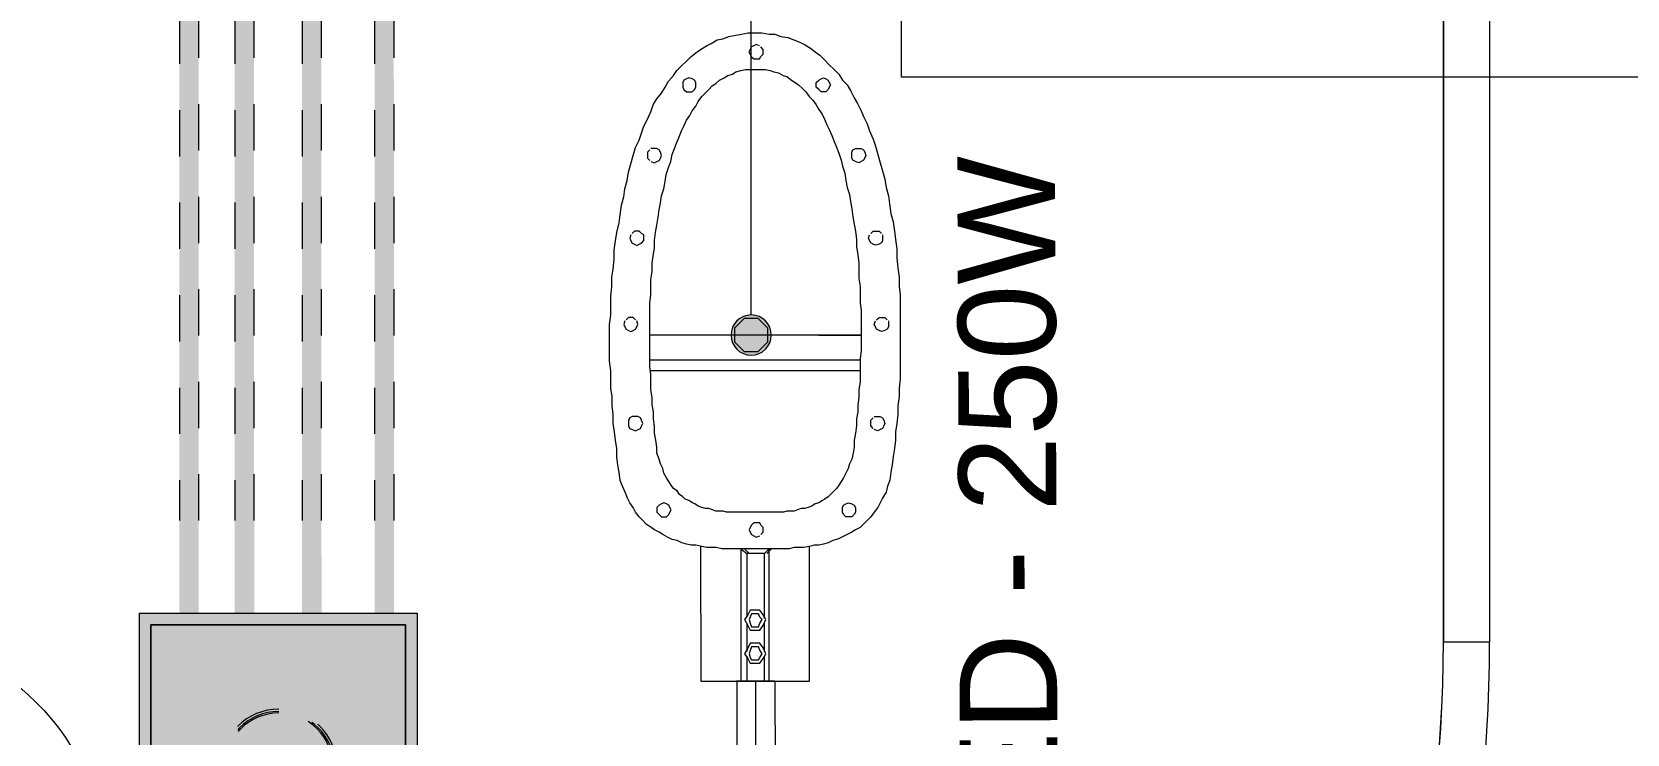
# Model space of a CAD drawing. Header units: metres. Extents: x -12 to 158, y -16 to 62.
# Drawn here: x 45.754 to 49.199, y 7.72 to 9.238 of the extents above; entities that cross this region are included whole.
import ezdxf

# ---------------------------------------------------------------- set-up
doc = ezdxf.new("R2010")
doc.units = ezdxf.units.M
doc.linetypes.add('Hidden', pattern=[0.007144, 0.004763, -0.002381])
doc.linetypes.add('Hidden 1_5', pattern=[0.0022, 0.0015, -0.0007])
for name, color, linetype, lineweight in [('A-DETL', 7, 'Continuous', 9), ('Dispositivos elétricos', 7, 'Continuous', 35), ('E-LITE-EQPM-IDEN', 7, 'Continuous', 9), ('E-POWR-CNDT', 7, 'Continuous', 18), ('G-ANNO-TEXT', 7, 'Continuous', 9)]:
    doc.layers.add(name, color=color, linetype=linetype, lineweight=lineweight)
doc.layers.add('BASE ELETRICO__dwg', color=7, linetype='Continuous', lineweight=9, true_color=0x767676)
doc.styles.add('Arial_2', font='arial.ttf', dxfattribs={"height": 0.210954})

# ---------------------------------------------------------------- blocks, each defined once
blk = doc.blocks.new('BASE ELETRICO__dwg-8227098-PLANTA BAIXA - PLANTA GERAL')
at = {"color": 252, "lineweight": 9, "true_color": 0x8e8e8e}
for p, q in [((47.6358, 23.3871), (47.6358, 7.92)), ((47.6358, 7.9191), (47.5358, 7.9191))]:
    blk.add_line(p, q, dxfattribs=at)
at = {"color": 252, "lineweight": 9, "true_color": 0x8e8e8e, "flags": 128}
blk.add_lwpolyline([(47.5358, 23.3689), (47.5358, 7.92)], close=True, dxfattribs=at)
at = {"color": 252, "lineweight": 9, "true_color": 0x8e8e8e}
for centre, radius, start, end in [((44.5385, 7.9191), 2.9973, 303.6073, 0.0179), ((44.5358, 7.92), 3, 303.6419, 360), ((44.5385, 7.9191), 3.0973, 303.7359, 0.0179)]:
    blk.add_arc(centre, radius, start, end, dxfattribs=at)
blk = doc.blocks.new('Caixa de Passagem no Passeio - Caixa de Passagem no Passeio 2-8198666-PLANTA BAIXA - PLANTA GERAL')
at = {"layer": 'Dispositivos elétricos', "linetype": 'Hidden 1_5', "lineweight": 9, "true_color": 0x82482d}
h = blk.add_hatch(color=27, dxfattribs=at)
h.paths.add_polyline_path([(0.275, -0.3), (0.3, -0.3), (0.3, 0.3), (-0.3, 0.3), (-0.3, -0.3), (0.1319, -0.3)])
h.paths.add_polyline_path([(0.1319, -0.275), (-0.275, -0.275), (-0.275, 0.275), (0.275, 0.275), (0.275, -0.275)])
at = {"layer": 'Dispositivos elétricos', "linetype": 'Hidden 1_5', "lineweight": 9, "true_color": 0x5a6266}
blk.add_hatch(color=251, dxfattribs=at).paths.add_polyline_path([(0.1319, -0.275), (0.275, -0.275), (0.275, 0.275), (-0.275, 0.275), (-0.275, -0.275), (-0.1443, -0.275)])
at = {"layer": 'Dispositivos elétricos', "lineweight": 9}
for p, q in [((-0.3, -0.3), (-0.3, 0.3)), ((-0.3, 0.3), (0.3, 0.3)), ((0.3, 0.3), (0.3, -0.3)), ((-0.275, -0.275), (-0.275, 0.275)), ((-0.275, 0.275), (0.275, 0.275)), ((-0.275, 0.275), (-0.275, -0.275)), ((0.275, 0.275), (-0.275, 0.275)), ((0.275, 0.275), (0.275, -0.275)), ((0.275, -0.275), (0.275, 0.275)), ((0.275, -0.275), (-0.275, -0.275)), ((-0.275, -0.275), (0.275, -0.275)), ((0.3, -0.3), (-0.3, -0.3))]:
    blk.add_line(p, q, dxfattribs=at)
blk = doc.blocks.new('PVC Corrugado Amarelo_Caixa de Octogonal 4x4 - PVC Corrugado Amarelo_Caixa de Octogonal 4x4-2829200-PLANTA BAIXA - PLANTA GERAL')
at = {"layer": 'Dispositivos elétricos', "linetype": 'Hidden 1_5', "lineweight": 9, "true_color": 0xffff00}
h = blk.add_hatch(color=2, dxfattribs=at)
h.paths.add_polyline_path([(0, -0.0435), (0.0148, -0.0405), (0.0253, -0.0349), (0.0358, -0.0242), (0.0377, -0.0217), (0.0423, -0.0093), (0.0435, 0), (0.0405, 0.0148), (0.0358, 0.0242), (0.0242, 0.0358), (0.0148, 0.0405), (0.0093, 0.0423), (-0.0082, 0.0424), (-0.0113, 0.042), (-0.0242, 0.0358), (-0.0358, 0.0242), (-0.0405, 0.0148), (-0.0424, 0.0082), (-0.0435, 0), (-0.0405, -0.0148), (-0.0346, -0.0258), (-0.0242, -0.0358), (-0.0217, -0.0377), (-0.0082, -0.0424)])
h.paths.add_polyline_path([(0.0148, -0.0358), (-0.0153, -0.0353), (-0.0358, -0.0142), (-0.0353, 0.0153), (-0.0148, 0.0358), (0.016, 0.0346), (0.0358, 0.0148), (0.0346, -0.016), (0.016, -0.0346)])
blk.add_hatch(color=2, dxfattribs=at).paths.add_polyline_path([(-0.0148, -0.0358), (0.0148, -0.0358), (0.0358, -0.0148), (0.0358, 0.0148), (0.0148, 0.0358), (-0.0148, 0.0358), (-0.0358, 0.0148), (-0.0358, -0.0148)])
at = {"layer": 'Dispositivos elétricos', "lineweight": 9}
for p, q in [((-0.0148, 0.0358), (-0.0358, 0.0148)), ((0.0148, 0.0358), (-0.0148, 0.0358)), ((0.0358, 0.0148), (0.0148, 0.0358)), ((-0.0358, 0.0148), (-0.0358, -0.0148)), ((0.0358, -0.0148), (0.0358, 0.0148)), ((-0.0358, -0.0148), (-0.0148, -0.0358)), ((0.0148, -0.0358), (0.0358, -0.0148)), ((-0.0148, -0.0358), (0.0148, -0.0358))]:
    blk.add_line(p, q, dxfattribs=at)
for start, end in [(360, 180), (180, 360)]:
    blk.add_arc((0, 0), 0.0435, start, end, dxfattribs=at)
blk = doc.blocks.new('Haste de aterramento - Haste de aterramento-V71-PLANTA BAIXA - PLANTA GERAL')
at = {"layer": 'A-DETL', "linetype": 'Hidden 1_5'}
blk.add_circle((0, 0), 0.025, dxfattribs=at)
for radius, start, end in [(0.125, 0, 180), (0.1199, 360, 180), (0.1167, 360, 180), (0.125, 180, 0), (0.1199, 180, 360), (0.1167, 180, 360)]:
    blk.add_arc((0.0006, -0.0013), radius, start, end, dxfattribs=at)
blk = doc.blocks.new('Tag de Luminárias de Teto 3 - Tag de Luminárias de Teto 3-3493737-PLANTA BAIXA - PLANTA GERAL')
at = {"layer": 'E-LITE-EQPM-IDEN'}
for p, q in [((-0.0105, -0.004361), (-0.0105, 0.004361)), ((0.0105, -0.004361), (-0.0105, -0.004361))]:
    blk.add_line(p, q, dxfattribs=at)

msp = doc.modelspace()

# ---------------------------------------------------------------- hatches: boundary and pattern name
at = {"layer": 'E-POWR-CNDT', "true_color": 0x353535}
h = msp.add_hatch(color=250, dxfattribs=at)
h.paths.add_polyline_path([(46.0722, 7.9818), (46.0931, 7.9818), (46.0931, 13.8691), (46.0722, 13.8691), (46.0722, 8.1)])
h.paths.add_polyline_path([(46.0901, 14.9091), (46.0931, 14.9091), (46.0931, 23.8706), (46.0722, 23.8706), (46.0738, 14.9091), (46.0877, 14.9091)])
h = msp.add_hatch(color=250, dxfattribs=at)
h.paths.add_polyline_path([(46.108, 7.9818), (46.1141, 7.9818), (46.1121, 13.8691), (46.0931, 13.8691), (46.0931, 7.9818), (46.1036, 7.9818)])
h.paths.add_polyline_path([(46.1094, 14.9091), (46.1141, 14.9091), (46.1134, 23.8706), (46.0931, 23.8706), (46.0931, 14.9091), (46.108, 14.9091)])
h = msp.add_hatch(color=250, dxfattribs=at)
h.paths.add_polyline_path([(46.1928, 7.9818), (46.213, 7.9818), (46.213, 13.8691), (46.192, 13.8691), (46.192, 7.9818)])
h.paths.add_polyline_path([(46.192, 14.9091), (46.213, 14.9091), (46.213, 23.8706), (46.192, 23.8706), (46.192, 15.0052)])
h = msp.add_hatch(color=250, dxfattribs=at)
h.paths.add_polyline_path([(46.2332, 7.9818), (46.2339, 7.9818), (46.2319, 13.8691), (46.213, 13.8691), (46.213, 7.9818), (46.2311, 7.9818)])
h.paths.add_polyline_path([(46.2339, 14.9091), (46.2332, 23.8706), (46.213, 23.8706), (46.213, 14.9091), (46.2336, 14.9091)])
h = msp.add_hatch(color=250, dxfattribs=at)
h.paths.add_polyline_path([(46.3374, 7.9818), (46.3584, 7.9818), (46.3584, 13.8691), (46.3374, 13.8691), (46.3374, 8.1)])
h.paths.add_polyline_path([(46.3374, 14.9091), (46.3584, 14.9091), (46.3584, 23.8706), (46.3374, 23.8706), (46.3374, 15.0052)])
h = msp.add_hatch(color=250, dxfattribs=at)
h.paths.add_polyline_path([(46.3793, 7.9818), (46.3773, 13.8691), (46.3584, 13.8691), (46.3584, 7.9818), (46.3786, 7.9818)])
h.paths.add_polyline_path([(46.3793, 14.9091), (46.3786, 23.8706), (46.3584, 23.8706), (46.3584, 14.9091), (46.379, 14.9091)])
h = msp.add_hatch(color=250, dxfattribs=at)
h.paths.add_polyline_path([(46.494, 7.9818), (46.5149, 7.9818), (46.5149, 13.8691), (46.494, 13.8691), (46.494, 8.1)])
h.paths.add_polyline_path([(46.5149, 14.9091), (46.5149, 23.8706), (46.494, 23.8706), (46.4956, 14.9091), (46.5119, 14.9091)])
h = msp.add_hatch(color=250, dxfattribs=at)
h.paths.add_polyline_path([(46.5359, 7.9818), (46.5338, 13.8691), (46.5149, 13.8691), (46.5149, 7.9818), (46.5352, 7.9818)])
h.paths.add_polyline_path([(46.5173, 14.9091), (46.5359, 14.9091), (46.5351, 23.8706), (46.5149, 23.8706), (46.5149, 14.9091)])

# ---------------------------------------------------------------- linework, layer by layer
at = {"layer": 'A-DETL'}
for p, q in [((47.2872, 9.2335), (47.3, 9.2361)), ((47.3, 9.2361), (47.3153, 9.2361)), ((47.3153, 9.2361), (47.3306, 9.2361)), ((47.3306, 9.2361), (47.3459, 9.2335)), ((47.1877, 9.1927), (47.1979, 9.2003)), ((47.1979, 9.2003), (47.2106, 9.208)), ((47.2106, 9.208), (47.2208, 9.2131)), ((47.2208, 9.2131), (47.2336, 9.2208)), ((47.2336, 9.2208), (47.2464, 9.2233)), ((47.2464, 9.2233), (47.2591, 9.2284)), ((47.2591, 9.2284), (47.2744, 9.231)), ((47.2744, 9.231), (47.2872, 9.2335)), ((47.3051, 9.2004), (47.3025, 9.1953)), ((47.3076, 9.2055), (47.3051, 9.2004)), ((47.3127, 9.208), (47.3076, 9.2055)), ((47.3178, 9.2106), (47.3127, 9.208)), ((47.3255, 9.208), (47.3178, 9.2106)), ((47.3331, 9.2004), (47.328, 9.2055)), ((47.3331, 9.1953), (47.3331, 9.2004)), ((47.3459, 9.2335), (47.3587, 9.2335)), ((47.3587, 9.2335), (47.3714, 9.2284)), ((47.3714, 9.2284), (47.3867, 9.2259)), ((47.3867, 9.2259), (47.3995, 9.2208)), ((47.3995, 9.2208), (47.4123, 9.2157)), ((47.4123, 9.2157), (47.4225, 9.2106)), ((47.4225, 9.2106), (47.4352, 9.2029)), ((47.4352, 9.2029), (47.4454, 9.1953)), ((47.1571, 9.1646), (47.1673, 9.1748)), ((47.1673, 9.1748), (47.1775, 9.185)), ((47.1775, 9.185), (47.1877, 9.1927)), ((47.3025, 9.1953), (47.3051, 9.1901)), ((47.3051, 9.1901), (47.3076, 9.185)), ((47.3076, 9.185), (47.3127, 9.1799)), ((47.3127, 9.1799), (47.3178, 9.1799)), ((47.3178, 9.1799), (47.3255, 9.1799)), ((47.3255, 9.1799), (47.328, 9.185)), ((47.328, 9.185), (47.3331, 9.1902)), ((47.3331, 9.1902), (47.3331, 9.1953)), ((47.4454, 9.1953), (47.4556, 9.1876)), ((47.4556, 9.1876), (47.4659, 9.1774)), ((47.4659, 9.1774), (47.4761, 9.1672)), ((47.4761, 9.1672), (47.4863, 9.157)), ((47.1213, 9.1186), (47.129, 9.1314)), ((47.129, 9.1314), (47.1392, 9.1442)), ((47.1392, 9.1442), (47.1469, 9.1544)), ((47.1469, 9.1544), (47.1571, 9.1646)), ((47.1622, 9.134), (47.1596, 9.1289)), ((47.1673, 9.1365), (47.1622, 9.134)), ((47.1724, 9.1391), (47.1673, 9.1365)), ((47.18, 9.1365), (47.1724, 9.1391)), ((47.1851, 9.134), (47.18, 9.1365)), ((47.1877, 9.1289), (47.1851, 9.134)), ((47.2311, 9.1263), (47.2387, 9.134)), ((47.2387, 9.134), (47.2489, 9.1391)), ((47.2489, 9.1391), (47.2566, 9.1442)), ((47.2566, 9.1442), (47.2668, 9.1468)), ((47.2668, 9.1468), (47.2745, 9.1519)), ((47.2745, 9.1519), (47.2847, 9.1544)), ((47.2847, 9.1544), (47.2949, 9.157)), ((47.2949, 9.157), (47.3051, 9.157)), ((47.3051, 9.157), (47.3153, 9.157)), ((47.3153, 9.157), (47.3255, 9.157)), ((47.3255, 9.157), (47.3383, 9.157)), ((47.3383, 9.157), (47.3485, 9.1544)), ((47.3485, 9.1544), (47.3561, 9.1519)), ((47.3561, 9.1519), (47.3663, 9.1493)), ((47.3663, 9.1493), (47.3765, 9.1442)), ((47.3765, 9.1442), (47.3842, 9.1417)), ((47.3842, 9.1417), (47.3944, 9.134)), ((47.3944, 9.134), (47.4021, 9.1289)), ((47.448, 9.1289), (47.4531, 9.134)), ((47.4531, 9.134), (47.4582, 9.1366)), ((47.4582, 9.1366), (47.4633, 9.1391)), ((47.4633, 9.1391), (47.4684, 9.1366)), ((47.4684, 9.1366), (47.4735, 9.134)), ((47.4735, 9.134), (47.4761, 9.1289)), ((47.4863, 9.157), (47.4965, 9.1468)), ((47.4965, 9.1468), (47.5042, 9.1341)), ((47.5042, 9.1341), (47.5144, 9.1239)), ((47.1035, 9.0931), (47.1137, 9.1059)), ((47.1137, 9.1059), (47.1213, 9.1186)), ((47.1596, 9.1289), (47.1596, 9.1238)), ((47.1596, 9.1238), (47.1596, 9.1186)), ((47.1596, 9.1186), (47.1622, 9.1135)), ((47.1622, 9.1135), (47.1673, 9.1084)), ((47.1673, 9.1084), (47.1724, 9.1084)), ((47.1724, 9.1084), (47.18, 9.1084)), ((47.18, 9.1084), (47.1851, 9.1136)), ((47.1851, 9.1136), (47.1877, 9.1187)), ((47.1877, 9.1238), (47.1877, 9.1289)), ((47.1877, 9.1187), (47.1877, 9.1238)), ((47.1928, 9.088), (47.2005, 9.0982)), ((47.2005, 9.0982), (47.2081, 9.1059)), ((47.2081, 9.1059), (47.2158, 9.1136)), ((47.2158, 9.1136), (47.2234, 9.1212)), ((47.2234, 9.1212), (47.2311, 9.1263)), ((47.4021, 9.1289), (47.4097, 9.1238)), ((47.4097, 9.1238), (47.4174, 9.1162)), ((47.4174, 9.1162), (47.425, 9.1085)), ((47.425, 9.1085), (47.4327, 9.0983)), ((47.4327, 9.0983), (47.4404, 9.0907)), ((47.448, 9.1238), (47.448, 9.1289)), ((47.448, 9.1187), (47.448, 9.1238)), ((47.4531, 9.1136), (47.448, 9.1187)), ((47.4582, 9.1085), (47.4531, 9.1136)), ((47.4633, 9.1085), (47.4582, 9.1085)), ((47.4684, 9.1085), (47.4633, 9.1085)), ((47.4735, 9.1136), (47.4684, 9.1085)), ((47.4761, 9.1187), (47.4735, 9.1136)), ((47.4761, 9.1289), (47.4786, 9.1238)), ((47.4786, 9.1238), (47.4761, 9.1187)), ((47.5144, 9.1239), (47.522, 9.1111)), ((47.522, 9.1111), (47.5297, 9.0958)), ((47.0831, 9.0497), (47.0907, 9.065)), ((47.0907, 9.065), (47.0958, 9.0803)), ((47.0958, 9.0803), (47.1035, 9.0931)), ((47.175, 9.0574), (47.1801, 9.0676)), ((47.1801, 9.0676), (47.1877, 9.0778)), ((47.1877, 9.0778), (47.1928, 9.088)), ((47.4404, 9.0907), (47.448, 9.0804)), ((47.448, 9.0804), (47.4531, 9.0702)), ((47.4531, 9.0702), (47.4608, 9.06)), ((47.5297, 9.0958), (47.5373, 9.083)), ((47.5373, 9.083), (47.545, 9.0677)), ((47.545, 9.0677), (47.5501, 9.055)), ((47.0703, 9.0191), (47.0754, 9.0344)), ((47.0754, 9.0344), (47.0831, 9.0497)), ((47.1571, 9.0242), (47.1622, 9.0344)), ((47.1622, 9.0344), (47.1673, 9.0472)), ((47.1673, 9.0472), (47.175, 9.0574)), ((47.4608, 9.06), (47.4659, 9.0498)), ((47.4659, 9.0498), (47.471, 9.0371)), ((47.471, 9.0371), (47.4761, 9.0269)), ((47.5501, 9.055), (47.5578, 9.0396)), ((47.5578, 9.0396), (47.5629, 9.0243)), ((47.0576, 8.9885), (47.0652, 9.0038)), ((47.0652, 9.0038), (47.0703, 9.0191)), ((47.1418, 8.9859), (47.1469, 8.9987)), ((47.1469, 8.9987), (47.152, 9.0115)), ((47.152, 9.0115), (47.1571, 9.0242)), ((47.4761, 9.0269), (47.4812, 9.0141)), ((47.4812, 9.0141), (47.4863, 9.0013)), ((47.4863, 9.0013), (47.4914, 8.9886)), ((47.5629, 9.0243), (47.5705, 9.0065)), ((47.5705, 9.0065), (47.5757, 8.9912)), ((47.0474, 8.9527), (47.0525, 8.9706)), ((47.0525, 8.9706), (47.0576, 8.9885)), ((47.0882, 8.9834), (47.0831, 8.9783)), ((47.0831, 8.9783), (47.0831, 8.9706)), ((47.0831, 8.9706), (47.0831, 8.9655)), ((47.0831, 8.9655), (47.0882, 8.9604)), ((47.0984, 8.9859), (47.0908, 8.9859)), ((47.1035, 8.9859), (47.0984, 8.9859)), ((47.1086, 8.9834), (47.1035, 8.9859)), ((47.1035, 8.9579), (47.1086, 8.9604)), ((47.1112, 8.9783), (47.1086, 8.9834)), ((47.1086, 8.9604), (47.1112, 8.9655)), ((47.1137, 8.9706), (47.1112, 8.9783)), ((47.1112, 8.9655), (47.1137, 8.9706)), ((47.1341, 8.9579), (47.1367, 8.9732)), ((47.1367, 8.9732), (47.1418, 8.9859)), ((47.4914, 8.9886), (47.4965, 8.9758)), ((47.4965, 8.9758), (47.5016, 8.9605)), ((47.5016, 8.9605), (47.5042, 8.9478)), ((47.5246, 8.9784), (47.5272, 8.9835)), ((47.5246, 8.9707), (47.5246, 8.9784)), ((47.5246, 8.9656), (47.5246, 8.9707)), ((47.5272, 8.9605), (47.5246, 8.9656)), ((47.5272, 8.9835), (47.5323, 8.986)), ((47.5323, 8.958), (47.5272, 8.9605)), ((47.5323, 8.986), (47.5399, 8.986)), ((47.5399, 8.986), (47.545, 8.986)), ((47.545, 8.986), (47.5501, 8.9835)), ((47.5501, 8.9605), (47.545, 8.958)), ((47.5501, 8.9835), (47.5527, 8.9784)), ((47.5527, 8.9656), (47.5501, 8.9605)), ((47.5527, 8.9784), (47.5552, 8.9707)), ((47.5552, 8.9707), (47.5527, 8.9656)), ((47.5757, 8.9912), (47.5808, 8.9733)), ((47.5808, 8.9733), (47.5859, 8.9554)), ((47.0397, 8.917), (47.0423, 8.9349)), ((47.0423, 8.9349), (47.0474, 8.9527)), ((47.0908, 8.9578), (47.0984, 8.9553)), ((47.0984, 8.9553), (47.1035, 8.9579)), ((47.1214, 8.9145), (47.1239, 8.9298)), ((47.1239, 8.9298), (47.129, 8.9451)), ((47.129, 8.9451), (47.1341, 8.9579)), ((47.5042, 8.9478), (47.5093, 8.9324)), ((47.5093, 8.9324), (47.5119, 8.9171)), ((47.5399, 8.9554), (47.5323, 8.958)), ((47.545, 8.958), (47.5399, 8.9554)), ((47.5859, 8.9554), (47.591, 8.9376)), ((47.591, 8.9376), (47.5961, 8.9197)), ((47.0321, 8.8813), (47.0346, 8.8991)), ((47.0346, 8.8991), (47.0397, 8.917)), ((47.1138, 8.8838), (47.1189, 8.8992)), ((47.1189, 8.8992), (47.1214, 8.9145)), ((47.5119, 8.9171), (47.5144, 8.9018)), ((47.5144, 8.9018), (47.5195, 8.8865)), ((47.5961, 8.9197), (47.5986, 8.9018)), ((47.5986, 8.9018), (47.6038, 8.884)), ((47.0244, 8.843), (47.027, 8.8634)), ((47.027, 8.8634), (47.0321, 8.8813)), ((47.1087, 8.8532), (47.1112, 8.8685)), ((47.1112, 8.8685), (47.1138, 8.8838)), ((47.5195, 8.8865), (47.5221, 8.8712)), ((47.5221, 8.8712), (47.5246, 8.8559)), ((47.5246, 8.8559), (47.5272, 8.838)), ((47.6038, 8.884), (47.6063, 8.8661)), ((47.6063, 8.8661), (47.6089, 8.8457)), ((47.0168, 8.8047), (47.0219, 8.8251)), ((47.0219, 8.8251), (47.0244, 8.843)), ((47.1036, 8.82), (47.1061, 8.8379)), ((47.1061, 8.8379), (47.1087, 8.8532)), ((47.5272, 8.838), (47.5298, 8.8227)), ((47.5298, 8.8227), (47.5323, 8.8074)), ((47.6089, 8.8457), (47.614, 8.8278)), ((47.614, 8.8278), (47.6165, 8.8074)), ((47.0117, 8.7664), (47.0142, 8.7868)), ((47.0142, 8.7868), (47.0168, 8.8047)), ((47.0474, 8.7996), (47.0449, 8.7919)), ((47.0449, 8.7919), (47.0474, 8.7868)), ((47.0474, 8.7868), (47.05, 8.7817)), ((47.0551, 8.8073), (47.05, 8.8022)), ((47.0602, 8.8073), (47.0551, 8.8073)), ((47.0653, 8.8073), (47.0602, 8.8073)), ((47.0704, 8.8022), (47.0653, 8.8073)), ((47.0755, 8.7996), (47.0704, 8.8022)), ((47.0704, 8.7817), (47.0755, 8.7869)), ((47.0755, 8.792), (47.0755, 8.7996)), ((47.0755, 8.7869), (47.0755, 8.792)), ((47.0985, 8.7869), (47.101, 8.8047)), ((47.0985, 8.7715), (47.0985, 8.7869)), ((47.101, 8.8047), (47.1036, 8.82)), ((47.5323, 8.8074), (47.5349, 8.7895)), ((47.5349, 8.7895), (47.5349, 8.7742)), ((47.5604, 8.7921), (47.5629, 8.7997)), ((47.5629, 8.787), (47.5604, 8.7921)), ((47.5655, 8.7819), (47.5629, 8.787)), ((47.5655, 8.8023), (47.5706, 8.8074)), ((47.5706, 8.8074), (47.5757, 8.8074)), ((47.5757, 8.8074), (47.5834, 8.8074)), ((47.5834, 8.8074), (47.5885, 8.8023)), ((47.591, 8.787), (47.5885, 8.7819)), ((47.591, 8.7998), (47.591, 8.7921)), ((47.591, 8.7921), (47.591, 8.787)), ((47.6165, 8.8074), (47.6191, 8.7896)), ((47.6191, 8.7896), (47.6216, 8.7691)), ((47.0117, 8.746), (47.0117, 8.7664)), ((47.05, 8.7817), (47.0551, 8.7792)), ((47.0551, 8.7792), (47.0602, 8.7766)), ((47.0602, 8.7766), (47.0653, 8.7792)), ((47.0653, 8.7792), (47.0704, 8.7817)), ((47.0934, 8.7384), (47.0959, 8.7537)), ((47.0959, 8.7537), (47.0985, 8.7715)), ((47.5349, 8.7742), (47.5374, 8.7564)), ((47.5374, 8.7564), (47.54, 8.7385)), ((47.5706, 8.7793), (47.5655, 8.7819)), ((47.5757, 8.7768), (47.5706, 8.7793)), ((47.5834, 8.7793), (47.5757, 8.7768)), ((47.5885, 8.7819), (47.5834, 8.7793)), ((47.6216, 8.7691), (47.6217, 8.7487)), ((47.0066, 8.7077), (47.0092, 8.7256)), ((47.0092, 8.7256), (47.0117, 8.746)), ((47.0908, 8.7026), (47.0934, 8.7205)), ((47.0934, 8.7205), (47.0934, 8.7384)), ((47.54, 8.7385), (47.54, 8.7206)), ((47.54, 8.7206), (47.54, 8.7053)), ((47.6217, 8.7487), (47.6242, 8.7283)), ((47.6242, 8.7283), (47.6268, 8.7079)), ((47.0041, 8.6669), (47.0066, 8.6873)), ((47.0066, 8.6873), (47.0066, 8.7077)), ((47.0908, 8.6848), (47.0908, 8.7026)), ((47.0908, 8.6695), (47.0908, 8.6848)), ((47.54, 8.7053), (47.5426, 8.6875)), ((47.5426, 8.6875), (47.5426, 8.6696)), ((47.6268, 8.7079), (47.6268, 8.6875)), ((47.6268, 8.6875), (47.6293, 8.6696)), ((47.0041, 8.6465), (47.0041, 8.6669)), ((47.0883, 8.6516), (47.0908, 8.6695)), ((47.0883, 8.6337), (47.0883, 8.6516)), ((47.5426, 8.6696), (47.5426, 8.6517)), ((47.5426, 8.6517), (47.5451, 8.6364)), ((47.6293, 8.6696), (47.6293, 8.6492)), ((47.6293, 8.6492), (47.6293, 8.6288)), ((47.0015, 8.6056), (47.0041, 8.6261)), ((47.0041, 8.6261), (47.0041, 8.6465)), ((47.0424, 8.621), (47.0373, 8.6159)), ((47.0475, 8.621), (47.0424, 8.621)), ((47.0526, 8.621), (47.0475, 8.621)), ((47.0577, 8.6159), (47.0526, 8.621)), ((47.0883, 8.6159), (47.0883, 8.6337)), ((47.0883, 8.6006), (47.0883, 8.6159)), ((47.5451, 8.6364), (47.5451, 8.6185)), ((47.5451, 8.6185), (47.5451, 8.6007)), ((47.5783, 8.616), (47.5834, 8.6211)), ((47.5834, 8.6211), (47.5885, 8.6211)), ((47.5885, 8.6211), (47.5962, 8.6211)), ((47.5962, 8.6211), (47.6013, 8.616)), ((47.6293, 8.6288), (47.6294, 8.6084)), ((47.0015, 8.5878), (47.0015, 8.6056)), ((47.0015, 8.5674), (47.0015, 8.5878)), ((47.0347, 8.6133), (47.0322, 8.6056)), ((47.0322, 8.6056), (47.0347, 8.6005)), ((47.0347, 8.6005), (47.0373, 8.5954)), ((47.0373, 8.5954), (47.0424, 8.5929)), ((47.0424, 8.5929), (47.0475, 8.5903)), ((47.0475, 8.5903), (47.0526, 8.5929)), ((47.0526, 8.5929), (47.0577, 8.5954)), ((47.0577, 8.5954), (47.0602, 8.6005)), ((47.0628, 8.6057), (47.0602, 8.6133)), ((47.0602, 8.6005), (47.0628, 8.6057)), ((47.0883, 8.5827), (47.0883, 8.6006)), ((47.5426, 8.5828), (47.0883, 8.5827)), ((47.0883, 8.5648), (47.0883, 8.5827)), ((47.4533, 8.5828), (47.5451, 8.5828)), ((47.5451, 8.6007), (47.5451, 8.5828)), ((47.5451, 8.5828), (47.5451, 8.565)), ((47.5732, 8.6058), (47.5758, 8.6135)), ((47.5758, 8.6007), (47.5732, 8.6058)), ((47.5783, 8.5956), (47.5758, 8.6007)), ((47.5834, 8.593), (47.5783, 8.5956)), ((47.5885, 8.5905), (47.5834, 8.593)), ((47.5962, 8.593), (47.5885, 8.5905)), ((47.6013, 8.5956), (47.5962, 8.593)), ((47.6038, 8.6007), (47.6013, 8.5956)), ((47.6038, 8.6135), (47.6038, 8.6058)), ((47.6038, 8.6058), (47.6038, 8.6007)), ((47.6294, 8.6084), (47.6294, 8.5879)), ((47.6294, 8.5879), (47.6294, 8.5675)), ((47.0016, 8.5469), (47.0015, 8.5674)), ((47.0016, 8.5265), (47.0016, 8.5469)), ((47.0883, 8.547), (47.0883, 8.5648)), ((47.0883, 8.5316), (47.0883, 8.547)), ((47.5451, 8.5496), (47.5426, 8.5318)), ((47.5451, 8.565), (47.5451, 8.5496)), ((47.6294, 8.5675), (47.6294, 8.5471)), ((47.6294, 8.5471), (47.6294, 8.5267)), ((47.0041, 8.5061), (47.0016, 8.5265)), ((47.0883, 8.5138), (47.0883, 8.5316)), ((47.0883, 8.5291), (47.5426, 8.5292)), ((47.0909, 8.4985), (47.0883, 8.5138)), ((47.5426, 8.5318), (47.5426, 8.5139)), ((47.5426, 8.5139), (47.5426, 8.4986)), ((47.6294, 8.5267), (47.6294, 8.5088)), ((47.0041, 8.4882), (47.0041, 8.5061)), ((47.0041, 8.4678), (47.0041, 8.4882)), ((47.0909, 8.5061), (47.5426, 8.5063)), ((47.0909, 8.4806), (47.0909, 8.4985)), ((47.0909, 8.4653), (47.0909, 8.4806)), ((47.5426, 8.4807), (47.5401, 8.4654)), ((47.5426, 8.4986), (47.5426, 8.4807)), ((47.6294, 8.4884), (47.6268, 8.468)), ((47.6294, 8.5088), (47.6294, 8.4884)), ((47.0067, 8.45), (47.0041, 8.4678)), ((47.0067, 8.4295), (47.0067, 8.45)), ((47.0935, 8.4474), (47.0909, 8.4653)), ((47.0935, 8.4321), (47.0935, 8.4474)), ((47.5401, 8.4476), (47.5375, 8.4322)), ((47.5401, 8.4654), (47.5401, 8.4476)), ((47.6268, 8.4501), (47.6243, 8.4297)), ((47.6268, 8.468), (47.6268, 8.4501)), ((47.0092, 8.4117), (47.0067, 8.4295)), ((47.0093, 8.3913), (47.0092, 8.4117)), ((47.096, 8.4168), (47.0935, 8.4321)), ((47.096, 8.4015), (47.096, 8.4168)), ((47.5375, 8.4169), (47.535, 8.4016)), ((47.5375, 8.4322), (47.5375, 8.4169)), ((47.6243, 8.4119), (47.6218, 8.3914)), ((47.6243, 8.4297), (47.6243, 8.4119)), ((47.0118, 8.3734), (47.0093, 8.3913)), ((47.0144, 8.3555), (47.0118, 8.3734)), ((47.045, 8.404), (47.0424, 8.3989)), ((47.0424, 8.3989), (47.0424, 8.3913)), ((47.0424, 8.3913), (47.0424, 8.3862)), ((47.0424, 8.3862), (47.045, 8.3811)), ((47.0501, 8.4066), (47.045, 8.404)), ((47.045, 8.3811), (47.0501, 8.3785)), ((47.0577, 8.4066), (47.0501, 8.4066)), ((47.0501, 8.3785), (47.0577, 8.376)), ((47.0628, 8.4066), (47.0577, 8.4066)), ((47.0577, 8.376), (47.0629, 8.3785)), ((47.0679, 8.404), (47.0628, 8.4066)), ((47.0629, 8.3785), (47.068, 8.3811)), ((47.0705, 8.3989), (47.0679, 8.404)), ((47.068, 8.3811), (47.0705, 8.3862)), ((47.0731, 8.3913), (47.0705, 8.3989)), ((47.0705, 8.3862), (47.0731, 8.3913)), ((47.0986, 8.3862), (47.096, 8.4015)), ((47.0986, 8.3709), (47.0986, 8.3862)), ((47.535, 8.3863), (47.5324, 8.371)), ((47.535, 8.4016), (47.535, 8.3863)), ((47.5656, 8.3991), (47.5707, 8.4042)), ((47.5656, 8.3914), (47.5656, 8.3991)), ((47.5656, 8.3863), (47.5656, 8.3914)), ((47.5707, 8.3812), (47.5656, 8.3863)), ((47.5733, 8.4067), (47.5809, 8.4067)), ((47.5809, 8.3761), (47.5733, 8.3787)), ((47.5809, 8.4067), (47.586, 8.4067)), ((47.586, 8.3787), (47.5809, 8.3761)), ((47.586, 8.4067), (47.5911, 8.4042)), ((47.5911, 8.3812), (47.586, 8.3787)), ((47.5911, 8.4042), (47.5937, 8.3991)), ((47.5937, 8.3863), (47.5911, 8.3812)), ((47.5937, 8.3991), (47.5962, 8.3914)), ((47.5962, 8.3914), (47.5937, 8.3863)), ((47.6218, 8.3914), (47.6192, 8.3736)), ((47.6192, 8.3736), (47.6192, 8.3557)), ((47.0169, 8.3377), (47.0144, 8.3555)), ((47.1011, 8.3556), (47.0986, 8.3709)), ((47.1037, 8.3402), (47.1011, 8.3556)), ((47.1037, 8.3275), (47.1037, 8.3402)), ((47.5299, 8.3404), (47.5273, 8.3276)), ((47.5324, 8.371), (47.5299, 8.3557)), ((47.5299, 8.3557), (47.5299, 8.3404)), ((47.6192, 8.3557), (47.6167, 8.3378)), ((47.0169, 8.3198), (47.0169, 8.3377)), ((47.0195, 8.3019), (47.0169, 8.3198)), ((47.1088, 8.3147), (47.1037, 8.3275)), ((47.1114, 8.3045), (47.1088, 8.3147)), ((47.1165, 8.2943), (47.1114, 8.3045)), ((47.5197, 8.3046), (47.5171, 8.2944)), ((47.5248, 8.3148), (47.5197, 8.3046)), ((47.5273, 8.3276), (47.5248, 8.3148)), ((47.6141, 8.32), (47.6116, 8.3021)), ((47.6167, 8.3378), (47.6141, 8.32)), ((47.022, 8.2866), (47.0195, 8.3019)), ((47.0246, 8.2688), (47.022, 8.2866)), ((47.119, 8.2841), (47.1165, 8.2943)), ((47.1241, 8.2739), (47.119, 8.2841)), ((47.1292, 8.2662), (47.1241, 8.2739)), ((47.5069, 8.274), (47.5018, 8.2663)), ((47.512, 8.2842), (47.5069, 8.274)), ((47.5171, 8.2944), (47.512, 8.2842)), ((47.609, 8.2868), (47.6065, 8.2689)), ((47.6116, 8.3021), (47.609, 8.2868)), ((47.0297, 8.256), (47.0246, 8.2688)), ((47.0348, 8.2432), (47.0297, 8.256)), ((47.0399, 8.2305), (47.0348, 8.2432)), ((47.1343, 8.2586), (47.1292, 8.2662)), ((47.1395, 8.2509), (47.1343, 8.2586)), ((47.1471, 8.2458), (47.1395, 8.2509)), ((47.1522, 8.2382), (47.1471, 8.2458)), ((47.1599, 8.2331), (47.1522, 8.2382)), ((47.4789, 8.2383), (47.4738, 8.2332)), ((47.4865, 8.2459), (47.4789, 8.2383)), ((47.4916, 8.251), (47.4865, 8.2459)), ((47.4967, 8.2587), (47.4916, 8.251)), ((47.5018, 8.2663), (47.4967, 8.2587)), ((47.5988, 8.2434), (47.5912, 8.2306)), ((47.6014, 8.2562), (47.5988, 8.2434)), ((47.6065, 8.2689), (47.6014, 8.2562)), ((47.045, 8.2203), (47.0399, 8.2305)), ((47.0527, 8.2101), (47.045, 8.2203)), ((47.0578, 8.1999), (47.0527, 8.2101)), ((47.1088, 8.2152), (47.1037, 8.2101)), ((47.1037, 8.2101), (47.1037, 8.205)), ((47.1037, 8.205), (47.1037, 8.1999)), ((47.1139, 8.2177), (47.1088, 8.2152)), ((47.119, 8.2203), (47.1139, 8.2177)), ((47.1241, 8.2178), (47.119, 8.2203)), ((47.1293, 8.2152), (47.1241, 8.2178)), ((47.1318, 8.2101), (47.1293, 8.2152)), ((47.1344, 8.205), (47.1318, 8.2101)), ((47.1318, 8.1999), (47.1344, 8.205)), ((47.165, 8.228), (47.1599, 8.2331)), ((47.1726, 8.2254), (47.165, 8.228)), ((47.1803, 8.2203), (47.1726, 8.2254)), ((47.1854, 8.2178), (47.1803, 8.2203)), ((47.1931, 8.2127), (47.1854, 8.2178)), ((47.2007, 8.2101), (47.1931, 8.2127)), ((47.2084, 8.2076), (47.2007, 8.2101)), ((47.216, 8.2076), (47.2084, 8.2076)), ((47.2237, 8.205), (47.216, 8.2076)), ((47.2313, 8.2025), (47.2237, 8.205)), ((47.239, 8.2025), (47.2313, 8.2025)), ((47.2467, 8.2025), (47.239, 8.2025)), ((47.2543, 8.1999), (47.2467, 8.2025)), ((47.3845, 8.2025), (47.3768, 8.2)), ((47.3921, 8.2025), (47.3845, 8.2025)), ((47.3998, 8.2025), (47.3921, 8.2025)), ((47.4074, 8.2051), (47.3998, 8.2025)), ((47.4151, 8.2076), (47.4074, 8.2051)), ((47.4227, 8.2076), (47.4151, 8.2076)), ((47.4304, 8.2102), (47.4227, 8.2076)), ((47.4381, 8.2127), (47.4304, 8.2102)), ((47.4457, 8.2178), (47.4381, 8.2127)), ((47.4534, 8.2204), (47.4457, 8.2178)), ((47.461, 8.2255), (47.4534, 8.2204)), ((47.4661, 8.2281), (47.461, 8.2255)), ((47.4738, 8.2332), (47.4661, 8.2281)), ((47.5044, 8.2102), (47.507, 8.2153)), ((47.5044, 8.2051), (47.5044, 8.2102)), ((47.5044, 8.2), (47.5044, 8.2051)), ((47.507, 8.2153), (47.5121, 8.2179)), ((47.5121, 8.2179), (47.5172, 8.2204)), ((47.5172, 8.2204), (47.5248, 8.2179)), ((47.5248, 8.2179), (47.5299, 8.2153)), ((47.5299, 8.2153), (47.5325, 8.2102)), ((47.5325, 8.2102), (47.5325, 8.2051)), ((47.5325, 8.2051), (47.5325, 8.2)), ((47.581, 8.2102), (47.5733, 8.2)), ((47.5861, 8.2204), (47.581, 8.2102)), ((47.5912, 8.2306), (47.5861, 8.2204)), ((47.0655, 8.1897), (47.0578, 8.1999)), ((47.0731, 8.182), (47.0655, 8.1897)), ((47.0808, 8.1744), (47.0731, 8.182)), ((47.091, 8.1667), (47.0808, 8.1744)), ((47.0986, 8.1616), (47.091, 8.1667)), ((47.1037, 8.1999), (47.1088, 8.1948)), ((47.1088, 8.1948), (47.1139, 8.1897)), ((47.1139, 8.1897), (47.1191, 8.1897)), ((47.1191, 8.1897), (47.1242, 8.1897)), ((47.1242, 8.1897), (47.1293, 8.1948)), ((47.1293, 8.1948), (47.1318, 8.1999)), ((47.2645, 8.1999), (47.2543, 8.1999)), ((47.2722, 8.1999), (47.2645, 8.1999)), ((47.2798, 8.1999), (47.2722, 8.1999)), ((47.2875, 8.1999), (47.2798, 8.1999)), ((47.2951, 8.1999), (47.2875, 8.1999)), ((47.3028, 8.1999), (47.2951, 8.1999)), ((47.3156, 8.1999), (47.3028, 8.1999)), ((47.3054, 8.1668), (47.3028, 8.1617)), ((47.3079, 8.1719), (47.3054, 8.1668)), ((47.313, 8.177), (47.3079, 8.1719)), ((47.3181, 8.177), (47.313, 8.177)), ((47.3309, 8.1999), (47.3156, 8.1999)), ((47.3258, 8.177), (47.3181, 8.177)), ((47.3283, 8.1719), (47.3258, 8.177)), ((47.3334, 8.1668), (47.3283, 8.1719)), ((47.3385, 8.1999), (47.3309, 8.1999)), ((47.3334, 8.1617), (47.3334, 8.1668)), ((47.3462, 8.1999), (47.3385, 8.1999)), ((47.3538, 8.2), (47.3462, 8.1999)), ((47.3615, 8.2), (47.3538, 8.2)), ((47.3692, 8.2), (47.3615, 8.2)), ((47.3768, 8.2), (47.3692, 8.2)), ((47.507, 8.1949), (47.5044, 8.2)), ((47.5121, 8.1898), (47.507, 8.1949)), ((47.5172, 8.1898), (47.5121, 8.1898)), ((47.5248, 8.1898), (47.5172, 8.1898)), ((47.5299, 8.1949), (47.5248, 8.1898)), ((47.5325, 8.2), (47.5299, 8.1949)), ((47.5427, 8.1668), (47.5325, 8.1617)), ((47.5504, 8.1745), (47.5427, 8.1668)), ((47.558, 8.1821), (47.5504, 8.1745)), ((47.5657, 8.1898), (47.558, 8.1821)), ((47.5733, 8.2), (47.5657, 8.1898)), ((47.1089, 8.1565), (47.0986, 8.1616)), ((47.1165, 8.1514), (47.1089, 8.1565)), ((47.1267, 8.1463), (47.1165, 8.1514)), ((47.1369, 8.1412), (47.1267, 8.1463)), ((47.1471, 8.1386), (47.1369, 8.1412)), ((47.1573, 8.1335), (47.1471, 8.1386)), ((47.1676, 8.131), (47.1573, 8.1335)), ((47.3028, 8.1617), (47.3054, 8.1566)), ((47.3054, 8.1566), (47.3079, 8.1514)), ((47.3079, 8.1514), (47.313, 8.1489)), ((47.313, 8.1489), (47.3181, 8.1463)), ((47.3181, 8.1463), (47.3258, 8.1489)), ((47.3283, 8.1515), (47.3334, 8.1566)), ((47.3334, 8.1566), (47.3334, 8.1617)), ((47.4738, 8.1336), (47.4636, 8.1311)), ((47.484, 8.1387), (47.4738, 8.1336)), ((47.4942, 8.1413), (47.484, 8.1387)), ((47.5044, 8.1464), (47.4942, 8.1413)), ((47.5146, 8.1515), (47.5044, 8.1464)), ((47.5248, 8.1566), (47.5146, 8.1515)), ((47.5325, 8.1617), (47.5248, 8.1566)), ((47.1778, 8.1284), (47.1676, 8.131)), ((47.188, 8.1284), (47.1778, 8.1284)), ((47.2007, 8.1259), (47.188, 8.1284)), ((47.1982, 8.1259), (47.1983, 7.835)), ((47.2109, 8.1233), (47.2007, 8.1259)), ((47.2212, 8.1234), (47.2109, 8.1233)), ((47.2314, 8.1234), (47.2212, 8.1234)), ((47.2441, 8.1208), (47.2314, 8.1234)), ((47.2543, 8.1208), (47.2441, 8.1208)), ((47.2645, 8.1208), (47.2543, 8.1208)), ((47.2747, 8.1208), (47.2645, 8.1208)), ((47.285, 8.1208), (47.2747, 8.1208)), ((47.2952, 8.1208), (47.285, 8.1208)), ((47.285, 8.1208), (47.285, 7.835)), ((47.3462, 8.1208), (47.285, 8.1208)), ((47.285, 8.1208), (47.2977, 8.1106)), ((47.3028, 8.1106), (47.2926, 8.1208)), ((47.3054, 8.1208), (47.2952, 8.1208)), ((47.336, 8.1106), (47.2977, 8.1106)), ((47.2977, 8.1106), (47.2978, 7.9728)), ((47.3156, 8.1208), (47.3054, 8.1208)), ((47.3258, 8.1208), (47.3156, 8.1208)), ((47.336, 8.1208), (47.3258, 8.1208)), ((47.3462, 8.1208), (47.336, 8.1208)), ((47.336, 8.1106), (47.3462, 8.1208)), ((47.336, 7.9703), (47.336, 8.1106)), ((47.3411, 8.1106), (47.3513, 8.1208)), ((47.3564, 8.1208), (47.3462, 8.1208)), ((47.3463, 7.835), (47.3462, 8.1208)), ((47.3666, 8.1208), (47.3564, 8.1208)), ((47.3794, 8.1208), (47.3666, 8.1208)), ((47.3896, 8.1208), (47.3794, 8.1208)), ((47.3998, 8.1234), (47.3896, 8.1208)), ((47.41, 8.1234), (47.3998, 8.1234)), ((47.4202, 8.1234), (47.41, 8.1234)), ((47.433, 8.126), (47.4202, 8.1234)), ((47.4432, 8.1285), (47.433, 8.126)), ((47.4331, 7.835), (47.433, 8.126)), ((47.4534, 8.1285), (47.4432, 8.1285)), ((47.4636, 8.1311), (47.4534, 8.1285)), ((47.3003, 7.9779), (47.2927, 7.9677)), ((47.2927, 7.9677), (47.3003, 7.9549)), ((47.2978, 7.96), (47.2978, 7.8988)), ((47.3054, 7.9881), (47.3003, 7.9779)), ((47.3054, 7.9728), (47.3029, 7.9677)), ((47.3029, 7.9677), (47.3054, 7.96)), ((47.3156, 7.9881), (47.3054, 7.9881)), ((47.308, 7.9805), (47.3054, 7.9728)), ((47.3054, 7.96), (47.308, 7.9524)), ((47.3156, 7.9805), (47.308, 7.9805)), ((47.3258, 7.9881), (47.3156, 7.9881)), ((47.3233, 7.9805), (47.3156, 7.9805)), ((47.3258, 7.9728), (47.3233, 7.9805)), ((47.3233, 7.9524), (47.3258, 7.96)), ((47.3335, 7.9779), (47.3258, 7.9881)), ((47.3309, 7.9677), (47.3258, 7.9728)), ((47.3258, 7.96), (47.3309, 7.9677)), ((47.3386, 7.9677), (47.3335, 7.9779)), ((47.3335, 7.9549), (47.3386, 7.9677)), ((47.3361, 7.8988), (47.336, 7.9601)), ((47.3003, 7.9549), (47.3054, 7.9447)), ((47.3054, 7.9447), (47.3156, 7.9447)), ((47.308, 7.9524), (47.3156, 7.9524)), ((47.3156, 7.9524), (47.3233, 7.9524)), ((47.3156, 7.9447), (47.3258, 7.9447)), ((47.3258, 7.9447), (47.3335, 7.9549)), ((47.3003, 7.9064), (47.2927, 7.8937)), ((47.2927, 7.8937), (47.3003, 7.8835)), ((47.3054, 7.9167), (47.3003, 7.9064)), ((47.3054, 7.9013), (47.3029, 7.8937)), ((47.3029, 7.8937), (47.3054, 7.886)), ((47.3156, 7.9167), (47.3054, 7.9167)), ((47.308, 7.909), (47.3054, 7.9013)), ((47.3156, 7.909), (47.308, 7.909)), ((47.3258, 7.9167), (47.3156, 7.9167)), ((47.3233, 7.909), (47.3156, 7.909)), ((47.3258, 7.9014), (47.3233, 7.909)), ((47.3335, 7.9065), (47.3258, 7.9167)), ((47.331, 7.8937), (47.3258, 7.9014)), ((47.3259, 7.886), (47.331, 7.8937)), ((47.3386, 7.8937), (47.3335, 7.9065)), ((47.3335, 7.8835), (47.3386, 7.8937)), ((47.2978, 7.8886), (47.2978, 7.835)), ((47.3003, 7.8835), (47.3054, 7.8733)), ((47.3054, 7.886), (47.308, 7.8809)), ((47.3054, 7.8733), (47.3156, 7.8733)), ((47.308, 7.8809), (47.3156, 7.8809)), ((47.3156, 7.8809), (47.3233, 7.8809)), ((47.3156, 7.8733), (47.3259, 7.8733)), ((47.3233, 7.8809), (47.3259, 7.886)), ((47.3259, 7.8733), (47.3335, 7.8835)), ((47.3361, 7.835), (47.3361, 7.8886)), ((47.1983, 7.835), (47.4331, 7.835)), ((47.3582, 7.835), (47.2757, 7.835)), ((47.276, 7.835), (47.2773, 7.3333)), ((47.285, 7.835), (47.3463, 7.835)), ((47.2978, 7.835), (47.3361, 7.835)), ((47.3169, 7.835), (47.3162, 7.335)), ((47.3585, 7.835), (47.3598, 7.3326))]:
    msp.add_line(p, q, dxfattribs=at)
at = {"layer": 'A-DETL', "color": 3, "true_color": 0x00ff00}
msp.add_circle((45.3984, 7.4243), 0.5157, dxfattribs=at)
at = {"layer": 'E-LITE-EQPM-IDEN'}
msp.add_line((47.3073, 8.6263), (47.3073, 10.0125), dxfattribs=at)
at = {"layer": 'E-POWR-CNDT', "color": 1, "linetype": 'Hidden', "true_color": 0xff0000}
for p, q in [((46.0722, 13.8691), (46.0722, 8.1818)), ((46.1141, 8.1818), (46.1141, 13.8691)), ((46.192, 13.8691), (46.192, 8.1818)), ((46.2339, 8.1818), (46.2339, 13.8691)), ((46.3374, 13.8691), (46.3374, 8.1818)), ((46.3793, 8.1818), (46.3793, 13.8691)), ((46.494, 13.8691), (46.494, 8.1818)), ((46.5359, 8.1818), (46.5359, 13.8691))]:
    msp.add_line(p, q, dxfattribs=at)

# ---------------------------------------------------------------- block references
at = {"layer": 'A-DETL', "linetype": 'Hidden 1_5', "rotation": 89.9999999999999}
msp.add_blockref('Haste de aterramento - Haste de aterramento-V71-PLANTA BAIXA - PLANTA GERAL', (46.2859, 7.6488), dxfattribs=at)
at = {"layer": 'BASE ELETRICO__dwg', "color": 252, "true_color": 0x8e8e8e}
msp.add_blockref('BASE ELETRICO__dwg-8227098-PLANTA BAIXA - PLANTA GERAL', (1.2665, 0), dxfattribs=at)
at = {"layer": 'Dispositivos elétricos', "lineweight": 9}
for name, p in [('PVC Corrugado Amarelo_Caixa de Octogonal 4x4 - PVC Corrugado Amarelo_Caixa de Octogonal 4x4-2829200-PLANTA BAIXA - PLANTA GERAL', (47.3073, 8.5828)), ('Caixa de Passagem no Passeio - Caixa de Passagem no Passeio 2-8198666-PLANTA BAIXA - PLANTA GERAL', (46.2859, 7.6818))]:
    msp.add_blockref(name, p, dxfattribs=at)
at = {"layer": 'E-LITE-EQPM-IDEN', "xscale": 199.9999999999999, "yscale": 199.9999999999999, "zscale": 199.9999999999999}
msp.add_blockref('Tag de Luminárias de Teto 3 - Tag de Luminárias de Teto 3-3493737-PLANTA BAIXA - PLANTA GERAL', (49.7323, 10.0125), dxfattribs=at)

# ---------------------------------------------------------------- texts
at = {"layer": 'G-ANNO-TEXT', "insert": (47.7592, 7.365), "char_height": 0.21095, "width": 1.875949, "attachment_point": 1, "rotation": 90.2444, "style": 'Arial_2'}
msp.add_mtext('LED - 250W', dxfattribs=at)

doc.saveas('drawing.dxf')
